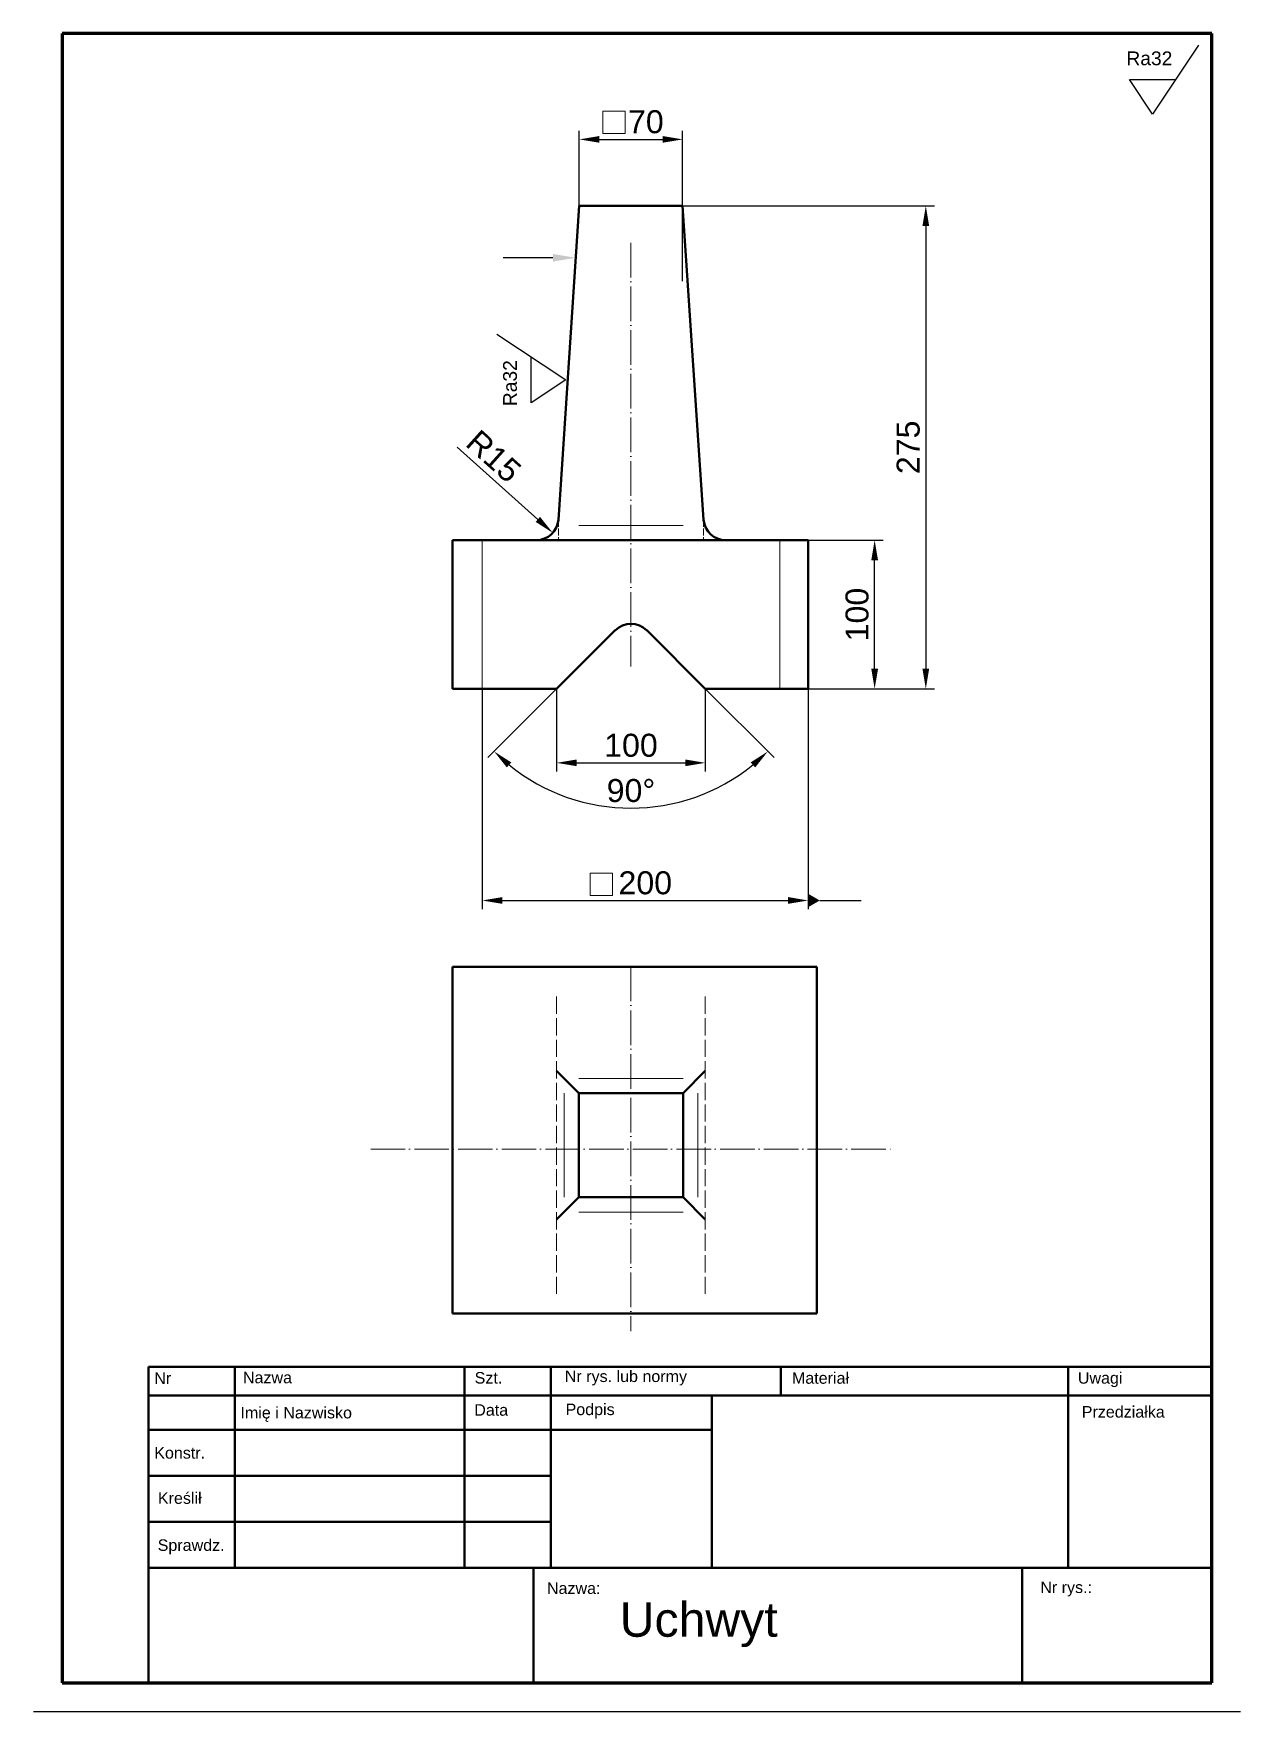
# Model space of a CAD drawing. Header units: millimetres. Extents: x 1276 to 1486, y 58 to 350.
import ezdxf
from ezdxf import colors
from ezdxf.entities.mleader import LeaderData, LeaderLine
from ezdxf.math import Vec2, Vec3

# ---------------------------------------------------------------- set-up
doc = ezdxf.new("R2010")
doc.units = ezdxf.units.MM
doc.linetypes.add('ACAD_ISO02W100', pattern=[15, 12, -3])
doc.linetypes.add('ACAD_ISO04W100', pattern=[30, 24, -3, 0, -3])
for name, color, linetype, lineweight in [('linia cienka', 7, 'Continuous', 18), ('linia gruba', 7, 'Continuous', 50), ('linia kreskowa', 7, 'ACAD_ISO02W100', 18), ('linia obramowania', 7, 'Continuous', 70), ('linia punktowa', 7, 'ACAD_ISO04W100', 18), ('wymiar cienka', 7, 'Continuous', 15)]:
    doc.layers.add(name, color=color, linetype=linetype, lineweight=lineweight)
doc.styles.get("Standard").update_dxf_attribs({"font": 'arial.ttf'})
doc.dimstyles.new('ISO-25', dxfattribs={"dimtxt": 4, "dimasz": 3.5, "dimexe": 1.5, "dimexo": 0, "dimgap": 1, "dimtad": 1, "dimdec": 0, "dimtxsty": 'Standard', "dimcen": 2.5, "dimadec": 0, "dimazin": 0, "dimtfac": 1, "dimtdec": 0, "dimtmove": 0, "dimatfit": 3, "dimfxl": 1, "dimarcsym": 0})

# ---------------------------------------------------------------- blocks, each defined once
blk = doc.blocks.new('*D5')
at = {"layer": 'Defpoints', "color": 0, "transparency": 16777216}
for p in [(1388.94, 320.03), (1405.83, 235.95), (1431.25, 235.95)]:
    blk.add_point(p, dxfattribs=at)
at = {"layer": 'wymiar cienka', "color": 0, "lineweight": -2, "transparency": 16777216}
for p, q in [((1388.94, 320.03), (1432.75, 320.03)), ((1431.25, 316.53), (1431.25, 239.45)), ((1405.83, 235.95), (1432.75, 235.95))]:
    blk.add_line(p, q, dxfattribs=at)
at = {"layer": 'wymiar cienka', "color": 0, "transparency": 16777216}
for points in [[(1430.67, 316.53), (1431.83, 316.53), (1431.25, 320.03)], [(1430.67, 239.45), (1431.83, 239.45), (1431.25, 235.95)]]:
    blk.add_solid(points, dxfattribs=at)
at = {"layer": 'wymiar cienka', "color": 0, "transparency": 16777216, "insert": (1428.21, 277.99), "char_height": 4, "attachment_point": 5, "rotation": 90}
blk.add_mtext('275', dxfattribs=at)
blk = doc.blocks.new('*D6')
at = {"layer": 'Defpoints', "color": 0, "transparency": 16777216}
for p in [(1367.02, 235.95), (1392.89, 235.95), (1392.89, 223.08)]:
    blk.add_point(p, dxfattribs=at)
at = {"layer": 'wymiar cienka', "color": 0, "lineweight": -2, "transparency": 16777216}
for p, q in [((1367.02, 235.95), (1367.02, 221.58)), ((1392.89, 235.95), (1392.89, 221.58)), ((1370.52, 223.08), (1389.39, 223.08))]:
    blk.add_line(p, q, dxfattribs=at)
at = {"layer": 'wymiar cienka', "color": 0, "transparency": 16777216}
for points in [[(1370.52, 223.67), (1370.52, 222.5), (1367.02, 223.08)], [(1389.39, 223.67), (1389.39, 222.5), (1392.89, 223.08)]]:
    blk.add_solid(points, dxfattribs=at)
at = {"layer": 'wymiar cienka', "color": 0, "transparency": 16777216, "insert": (1379.95, 226.12), "char_height": 4, "attachment_point": 5}
blk.add_mtext('100', dxfattribs=at)
blk = doc.blocks.new('*D7')
at = {"layer": 'Defpoints', "color": 0, "transparency": 16777216}
for p in [(1377.21, 246.15), (1382.7, 246.15), (1367.02, 235.95), (1392.89, 235.95), (1371.23, 216.35)]:
    blk.add_point(p, dxfattribs=at)
at = {"layer": 'wymiar cienka', "color": 0, "lineweight": -2, "transparency": 16777216}
for p, q in [((1367.02, 235.95), (1355.07, 224.01)), ((1392.89, 235.95), (1404.84, 224.01))]:
    blk.add_line(p, q, dxfattribs=at)
blk.add_arc((1379.95, 248.89), 33.69, 230.9554, 309.0446, dxfattribs=at)
at = {"layer": 'wymiar cienka', "color": 0, "transparency": 16777216}
for points in [[(1358.34, 222.29), (1359.12, 223.16), (1356.13, 225.07)], [(1400.78, 223.16), (1401.57, 222.29), (1403.77, 225.07)]]:
    blk.add_solid(points, dxfattribs=at)
at = {"layer": 'wymiar cienka', "color": 0, "transparency": 16777216, "insert": (1379.95, 218.24), "char_height": 4, "attachment_point": 5}
blk.add_mtext('90°', dxfattribs=at)
blk = doc.blocks.new('*D8')
at = {"layer": 'Defpoints', "color": 0, "transparency": 16777216}
for p in [(1354.08, 235.95), (1410.8, 235.95), (1410.8, 199.13)]:
    blk.add_point(p, dxfattribs=at)
at = {"layer": 'wymiar cienka', "color": 0, "lineweight": -2, "transparency": 16777216}
for p, q in [((1354.08, 235.95), (1354.08, 197.63)), ((1410.8, 235.95), (1410.8, 197.63)), ((1357.58, 199.13), (1407.3, 199.13))]:
    blk.add_line(p, q, dxfattribs=at)
at = {"layer": 'wymiar cienka', "color": 0, "transparency": 16777216}
for points in [[(1357.58, 199.72), (1357.58, 198.55), (1354.08, 199.13)], [(1407.3, 199.72), (1407.3, 198.55), (1410.8, 199.13)]]:
    blk.add_solid(points, dxfattribs=at)
at = {"layer": 'wymiar cienka', "color": 0, "transparency": 16777216, "insert": (1382.44, 202.18), "char_height": 4, "attachment_point": 5}
blk.add_mtext('200', dxfattribs=at)
blk = doc.blocks.new('*D9')
at = {"layer": 'Defpoints', "color": 0, "transparency": 16777216}
for p in [(1410.8, 261.83), (1422.35, 261.83), (1410.8, 235.95)]:
    blk.add_point(p, dxfattribs=at)
at = {"layer": 'wymiar cienka', "color": 0, "lineweight": -2, "transparency": 16777216}
for p, q in [((1410.8, 261.83), (1423.85, 261.83)), ((1422.35, 239.45), (1422.35, 258.33)), ((1410.8, 235.95), (1423.85, 235.95))]:
    blk.add_line(p, q, dxfattribs=at)
at = {"layer": 'wymiar cienka', "color": 0, "transparency": 16777216}
for points in [[(1421.77, 258.33), (1422.94, 258.33), (1422.35, 261.83)], [(1421.77, 239.45), (1422.94, 239.45), (1422.35, 235.95)]]:
    blk.add_solid(points, dxfattribs=at)
at = {"layer": 'wymiar cienka', "color": 0, "transparency": 16777216, "insert": (1419.31, 248.89), "char_height": 4, "attachment_point": 5, "rotation": 90}
blk.add_mtext('100', dxfattribs=at)
blk = doc.blocks.new('*D10')
at = {"layer": 'Defpoints', "color": 0, "transparency": 16777216}
for p in [(1388.94, 331.58), (1370.96, 320.03), (1388.94, 306.93)]:
    blk.add_point(p, dxfattribs=at)
at = {"layer": 'wymiar cienka', "color": 0, "lineweight": -2, "transparency": 16777216}
for p, q in [((1370.96, 320.03), (1370.96, 333.08)), ((1388.94, 306.93), (1388.94, 333.08)), ((1374.46, 331.58), (1385.44, 331.58))]:
    blk.add_line(p, q, dxfattribs=at)
at = {"layer": 'wymiar cienka', "color": 0, "transparency": 16777216}
for points in [[(1374.46, 332.17), (1374.46, 331), (1370.96, 331.58)], [(1385.44, 332.17), (1385.44, 331), (1388.94, 331.58)]]:
    blk.add_solid(points, dxfattribs=at)
at = {"layer": 'wymiar cienka', "color": 0, "transparency": 16777216, "insert": (1382.54, 334.63), "char_height": 4, "attachment_point": 5}
blk.add_mtext('70', dxfattribs=at)
blk = doc.blocks.new('*D14')
at = {"layer": 'Defpoints', "color": 0, "transparency": 16777216}
for p in [(1363.46, 265.71), (1366.35, 263.11)]:
    blk.add_point(p, dxfattribs=at)
at = {"layer": 'wymiar cienka', "color": 0, "lineweight": -2, "transparency": 16777216}
blk.add_line((1349.72, 278.04), (1363.75, 265.45), dxfattribs=at)
at = {"layer": 'wymiar cienka', "color": 0, "transparency": 16777216}
blk.add_solid([(1364.13, 265.89), (1363.36, 265.02), (1366.35, 263.11)], dxfattribs=at)
at = {"layer": 'wymiar cienka', "color": 0, "transparency": 16777216, "insert": (1356.07, 276.43), "char_height": 4, "attachment_point": 5, "rotation": 318.0811}
blk.add_mtext('R15', dxfattribs=at)
blk = doc.blocks.new('_DatumFilled')
at = {"color": 0, "linetype": 'ByBlock'}
blk.add_solid([(0, 0.58), (-1, 0), (0, -0.58)], dxfattribs=at)

msp = doc.modelspace()

# ---------------------------------------------------------------- linework, layer by layer
for p, q in [((1478.71, 348), (1470.71, 336)), ((1470.71, 336), (1466.71, 342)), ((1466.71, 342), (1474.71, 342)), ((1356.59, 297.71), (1368.59, 289.71)), ((1362.59, 285.71), (1362.59, 293.71)), ((1368.59, 289.71), (1362.59, 285.71)), ((1276, 58), (1486, 58))]:
    msp.add_line(p, q)
at = {"layer": 'linia cienka'}
for p, q in [((1388.94, 320.03), (1370.96, 320.03)), ((1370.9, 264.4), (1389.01, 264.4)), ((1354.08, 261.83), (1405.83, 261.83)), ((1354.08, 261.83), (1354.08, 235.95)), ((1354.08, 261.83), (1367.02, 261.83)), ((1367.02, 261.83), (1367.02, 261.83)), ((1405.83, 261.83), (1392.89, 261.83)), ((1405.83, 261.83), (1405.83, 235.95)), ((1367.02, 235.95), (1377.21, 246.15)), ((1392.89, 235.95), (1382.7, 246.15)), ((1354.08, 235.95), (1360.55, 235.95)), ((1360.55, 235.95), (1367.02, 235.95)), ((1399.36, 235.95), (1392.89, 235.95)), ((1405.83, 235.95), (1399.36, 235.95)), ((1370.9, 168.17), (1389.01, 168.17)), ((1368.31, 165.58), (1368.31, 147.47)), ((1391.6, 147.47), (1391.6, 165.58)), ((1370.9, 144.89), (1389.01, 144.89)), ((1311, 118), (1351, 118)), ((1351, 118), (1366, 118)), ((1366, 118), (1406, 118)), ((1481, 118), (1456, 118)), ((1481, 118), (1481, 113)), ((1311, 113), (1311, 113)), ((1311, 113), (1311, 83)), ((1406, 113), (1394, 113)), ((1394, 113), (1406, 113)), ((1481, 113), (1481, 113)), ((1296, 99), (1296, 107)), ((1296, 91), (1296, 99)), ((1296, 83), (1296, 91)), ((1296, 63), (1296, 83)), ((1366, 83), (1363, 83)), ((1456, 83), (1448, 83)), ((1481, 63), (1296, 63)), ((1296, 63), (1296, 63)), ((1296, 63), (1296, 63))]:
    msp.add_line(p, q, dxfattribs=at)
for points in [[(1375.08, 336.51), (1378.96, 336.51), (1378.96, 332.63), (1375.08, 332.63)], [(1372.86, 203.9), (1376.74, 203.9), (1376.74, 200.02), (1372.86, 200.02)]]:
    msp.add_lwpolyline(points, close=True, dxfattribs=at)
msp.add_arc((1379.95, 243.4), 3.88, 45, 135, dxfattribs=at)
at = {"layer": 'linia gruba'}
for p, q in [((1367.33, 265.37), (1370.96, 320.03)), ((1370.96, 320.03), (1388.94, 320.03)), ((1388.94, 320.03), (1392.58, 265.37)), ((1363.46, 261.83), (1348.91, 261.83)), ((1348.91, 261.83), (1348.91, 235.95)), ((1363.46, 261.83), (1398.06, 261.83)), ((1396.45, 261.83), (1410.8, 261.83)), ((1410.8, 261.83), (1410.8, 235.95)), ((1367.02, 235.95), (1377.21, 246.15)), ((1392.89, 235.95), (1382.7, 246.15)), ((1348.91, 235.95), (1367.02, 235.95)), ((1410.8, 235.95), (1392.89, 235.95)), ((1348.91, 187.58), (1412.29, 187.58)), ((1348.91, 127.28), (1348.91, 187.58)), ((1412.29, 187.58), (1412.29, 127.28)), ((1370.9, 165.58), (1367.02, 169.47)), ((1389.01, 165.58), (1392.89, 169.47)), ((1389.01, 165.58), (1370.9, 165.58)), ((1370.9, 165.58), (1370.9, 147.47)), ((1389.01, 165.58), (1389.01, 147.47)), ((1370.9, 147.47), (1367.02, 143.59)), ((1370.9, 147.47), (1389.01, 147.47)), ((1389.01, 147.47), (1392.89, 143.59)), ((1412.29, 127.28), (1348.91, 127.28)), ((1296, 63), (1296, 118)), ((1296, 118), (1481, 118)), ((1311, 83), (1311, 118)), ((1351, 118), (1351, 83)), ((1366, 118), (1366, 83)), ((1406, 113), (1406, 118)), ((1456, 118), (1456, 83)), ((1481, 113), (1296, 113)), ((1296, 113), (1311, 113)), ((1394, 113), (1394, 83)), ((1296, 107), (1366, 107)), ((1366, 107), (1394, 107)), ((1296, 99), (1366, 99)), ((1296, 91), (1366, 91)), ((1296, 83), (1481, 83)), ((1363, 83), (1363, 63)), ((1448, 83), (1448, 63))]:
    msp.add_line(p, q, dxfattribs=at)
for centre, start, end in [((1363.46, 265.71), 270, 355), ((1396.45, 265.71), 185, 270), ((1379.95, 243.4), 45, 135)]:
    msp.add_arc(centre, 3.88, start, end, dxfattribs=at)
at = {"layer": 'linia kreskowa', "ltscale": 0.1}
for p, q in [((1367.33, 265.37), (1367.33, 261.8)), ((1392.58, 265.37), (1392.58, 261.8))]:
    msp.add_line(p, q, dxfattribs=at)
at = {"layer": 'linia kreskowa', "ltscale": 0.25}
for p, q in [((1354.08, 206.99), (1354.08, 235.95)), ((1367.02, 182.4), (1367.02, 130.66)), ((1392.89, 182.4), (1392.89, 130.66))]:
    msp.add_line(p, q, dxfattribs=at)
at = {"layer": 'linia obramowania'}
for p, q in [((1481, 350), (1281, 350)), ((1281, 350), (1281, 63)), ((1481, 63), (1481, 350)), ((1281, 63), (1481, 63))]:
    msp.add_line(p, q, dxfattribs=at)
at = {"layer": 'linia punktowa', "ltscale": 0.25}
for p, q in [((1379.95, 313.56), (1379.95, 239.83)), ((1379.95, 187.58), (1379.95, 124.19)), ((1334.68, 155.88), (1425.23, 155.88))]:
    msp.add_line(p, q, dxfattribs=at)

# ---------------------------------------------------------------- texts
msp.add_text('Ra32', height=2.395).set_placement((1466.16, 344.49))
msp.add_text('Ra32', height=2.395, rotation=90).set_placement((1360.1, 285.16))
at = {"layer": 'linia cienka'}
for s, height, p in [('Nr', 2, (1297, 115)), ('Nazwa', 2, (1312.43, 115.11)), ('Szt.', 2, (1352.75, 115.06)), ('Nr rys. lub normy', 2, (1368.44, 115.33)), ('Materiał', 2, (1407.96, 115.03)), ('Uwagi', 2, (1457.71, 115.04)), ('Imię i Nazwisko', 2, (1312, 109)), ('Data', 2, (1352.68, 109.46)), ('Podpis', 2, (1368.57, 109.57)), ('Przedziałka', 2, (1458.39, 109.14)), ('Konstr.', 2, (1297, 102)), ('Kreślił', 2, (1297.64, 94.13)), ('Sprawdz.', 2, (1297.6, 85.94)), ('Nazwa:', 2, (1365.33, 78.45)), ('Nr rys.:', 2, (1451.17, 78.61)), ('Uchwyt', 6, (1378, 71))]:
    msp.add_text(s, height=height, dxfattribs=at).set_placement(p)

# ---------------------------------------------------------------- dimensions: what is measured, and where the dimension line sits
at = {"layer": 'wymiar cienka'}
for base, p1, p2, text, picture, middle in [((1388.94, 331.58), (1370.96, 320.03), (1388.94, 306.93), '70', '*D10', (1382.54, 331.58)), ((1392.89, 223.08), (1367.02, 235.95), (1392.89, 235.95), '100', '*D6', (1379.95, 223.08))]:
    dim = msp.add_linear_dim(base=base, p1=p1, p2=p2, text=text, dimstyle='ISO-25', dxfattribs=at)
    dim.commit()
    dim.dimension.update_dxf_attribs({"geometry": picture, "text_midpoint": middle, "dimtype": 160})
dim = msp.add_linear_dim(base=(1431.25, 235.95), p1=(1388.94, 320.03), p2=(1405.83, 235.95), angle=90, text='275', dimstyle='ISO-25', dxfattribs=at)
dim.commit()
dim.dimension.update_dxf_attribs({"geometry": '*D5', "text_midpoint": (1431.25, 277.99), "dimtype": 160})
dim = msp.add_radius_dim(center=(1363.46, 265.71), mpoint=(1366.35, 263.11), text='R15', dimstyle='ISO-25', dxfattribs=at)
dim.commit()
dim.dimension.update_dxf_attribs({"geometry": '*D14', "text_midpoint": (1354.03, 274.17), "dimtype": 164})
dim = msp.add_linear_dim(base=(1422.35, 261.83), p1=(1410.8, 235.95), p2=(1410.8, 261.83), angle=90, text='100', dimstyle='ISO-25', dxfattribs=at)
dim.commit()
dim.dimension.update_dxf_attribs({"geometry": '*D9', "text_midpoint": (1419.31, 248.89)})
dim = msp.add_angular_dim_2l(base=(1371.23, 216.35), line1=((1392.89, 235.95), (1382.7, 246.15)), line2=((1367.02, 235.95), (1377.21, 246.15)), dimstyle='ISO-25', dxfattribs=at)
dim.commit()
dim.dimension.update_dxf_attribs({"geometry": '*D7', "text_midpoint": (1379.95, 215.2), "dimtype": 162})
dim = msp.add_linear_dim(base=(1410.8, 199.13), p1=(1354.08, 235.95), p2=(1410.8, 235.95), text='200', dimstyle='ISO-25', dxfattribs=at)
dim.commit()
dim.dimension.update_dxf_attribs({"geometry": '*D8', "text_midpoint": (1382.44, 202.18)})

# ---------------------------------------------------------------- leaders
ml = msp.add_multileader_mtext('Standard', dxfattribs=at)
ml.set_content('', color=256)
ml.set_leader_properties()
ml.build(insert=Vec2(0, 0))
ml.multileader.update_dxf_attribs({"has_dogleg": 0, "dogleg_length": 0})
ctx = ml.context
ctx.base_point, ctx.plane_origin = Vec3(1353.71, 310.98), Vec3(1370.36, 310.98)
ctx.text_align_type = 2
notes = []
notes.append((ctx, [(0, (1, 1, 0), (1357.71, 310.98), (-1, 0), 0, [(0, [(1370.36, 310.98)], 0, [])])]))
ctx.mtext.insert, ctx.mtext.alignment, ctx.mtext.flow_direction = Vec3(1355.71, 312.98), 3, 5
ml = msp.add_multileader_mtext('Standard', dxfattribs=at)
ml.set_content('', color=256)
ml.set_leader_properties()
ml.set_arrow_properties(name='DATUMFILLED')
ml.build(insert=Vec2(0, 0))
ml.multileader.update_dxf_attribs({"has_dogleg": 0, "dogleg_length": 0, "arrow_head_size": 2})
ctx = ml.context
ctx.base_point, ctx.arrow_head_size, ctx.plane_origin = Vec3(1420, 199.13), 2, Vec3(1410.8, 199.13)
notes.append((ctx, [(0, (1, 1, 0), (1420, 199.13), (1, 0), 0, [(0, [(1410.8, 199.13)], 0, [])])]))
ctx.mtext.insert, ctx.mtext.flow_direction = Vec3(1422, 201.13), 5
for ctx, leaders in notes:
    for number, flags, end, landing, length, lines in leaders:
        leader = LeaderData()
        leader.index, (leader.has_last_leader_line, leader.has_dogleg_vector, leader.attachment_direction) = number, flags
        leader.last_leader_point, leader.dogleg_vector, leader.dogleg_length = Vec3(end), Vec3(landing), length
        for number, points, colour, breaks in lines:
            line = LeaderLine()
            line.index, line.vertices, line.color, line.breaks = number, Vec3.list(points), colors.encode_raw_color(colour), breaks
            leader.lines.append(line)
        ctx.leaders.append(leader)

doc.saveas('drawing.dxf')
